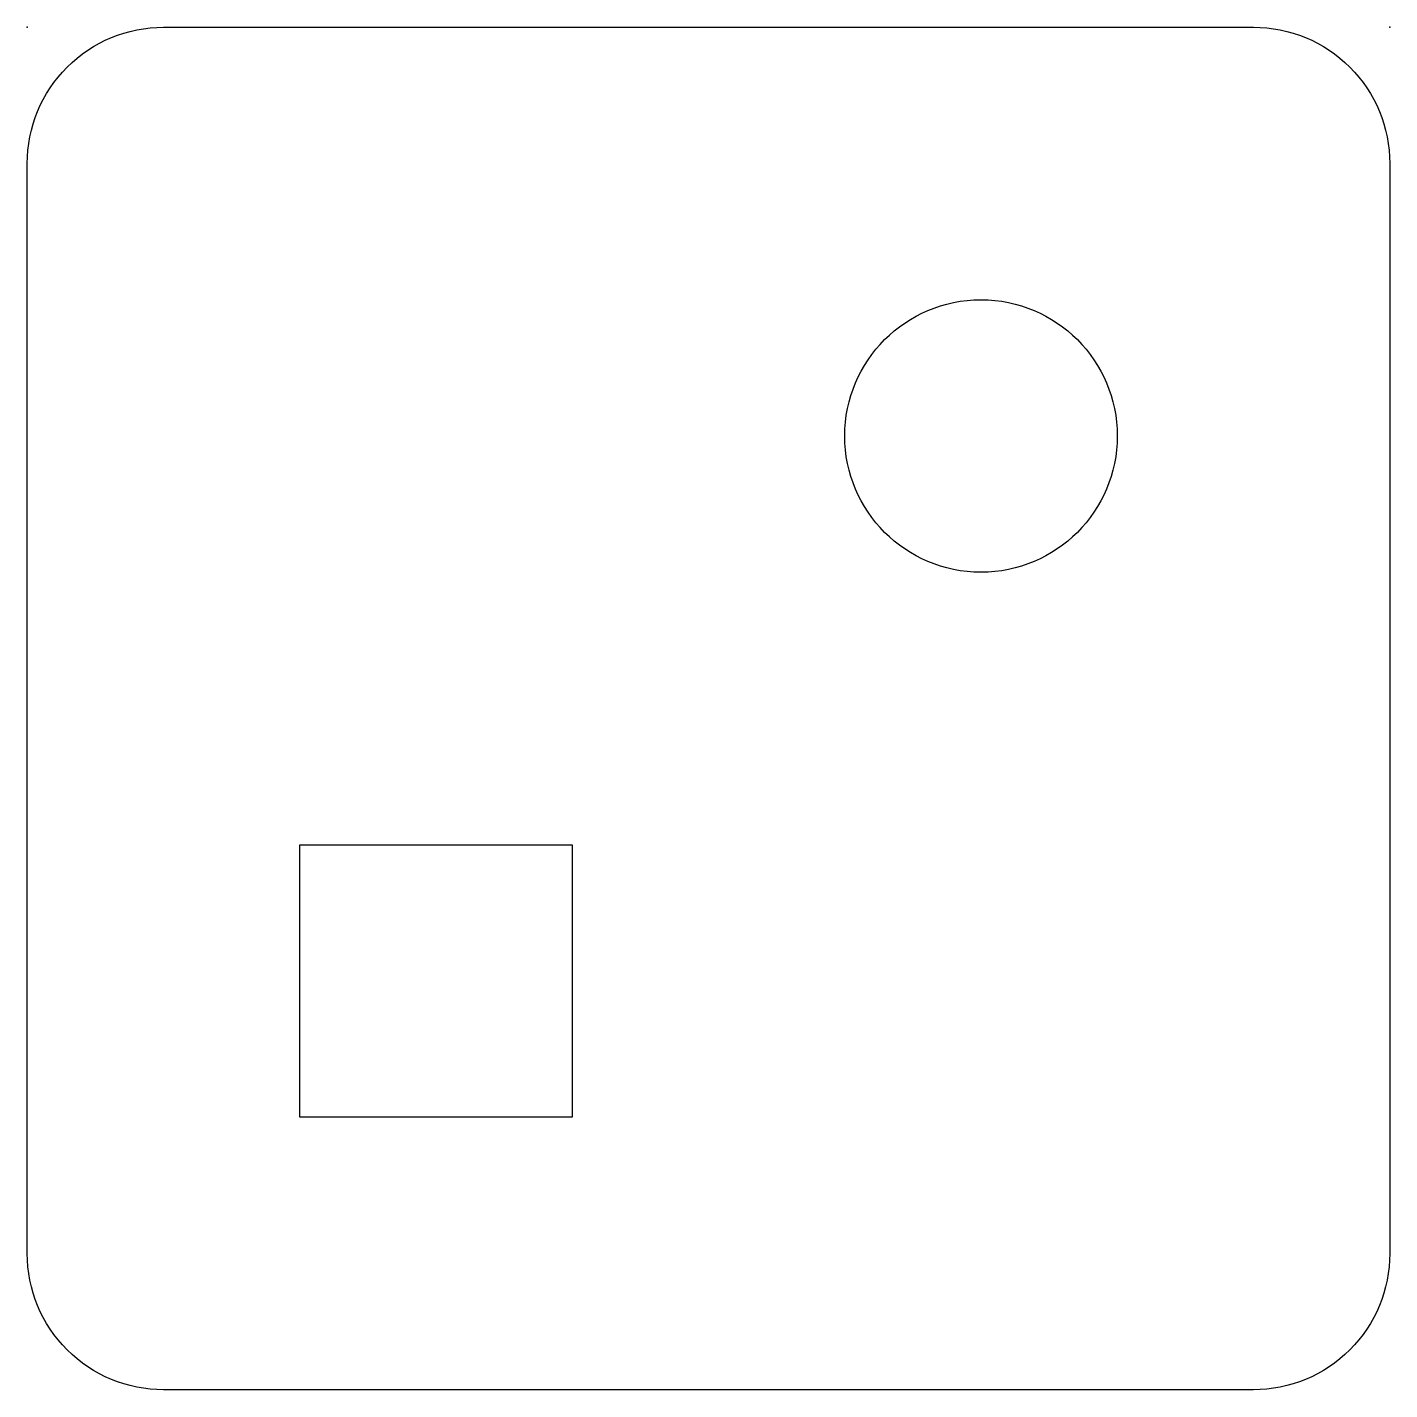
# Model space of a CAD drawing. Header units: millimetres. Extents: x 0 to 50, y 0 to 50.
import ezdxf

# ---------------------------------------------------------------- set-up
doc = ezdxf.new("R2010")
doc.units = ezdxf.units.MM
doc.layers.get('0').update_dxf_attribs({"linetype": 'CONTINUOUS'})

msp = doc.modelspace()

# ---------------------------------------------------------------- linework, layer by layer
msp.add_lwpolyline([(0, 5), (0, 45, -0.414214), (5, 50), (45, 50, -0.414214), (50, 45), (50, 5, -0.414214), (45, 0), (5, 0, -0.414214)], format="xyb", close=True)
msp.add_lwpolyline([(20, 20), (20, 10), (10, 10), (10, 20)], close=True)
msp.add_circle((35, 35), 5)
for p in [(0, 50), (50, 50)]:
    msp.add_point(p)

doc.saveas('drawing.dxf')
